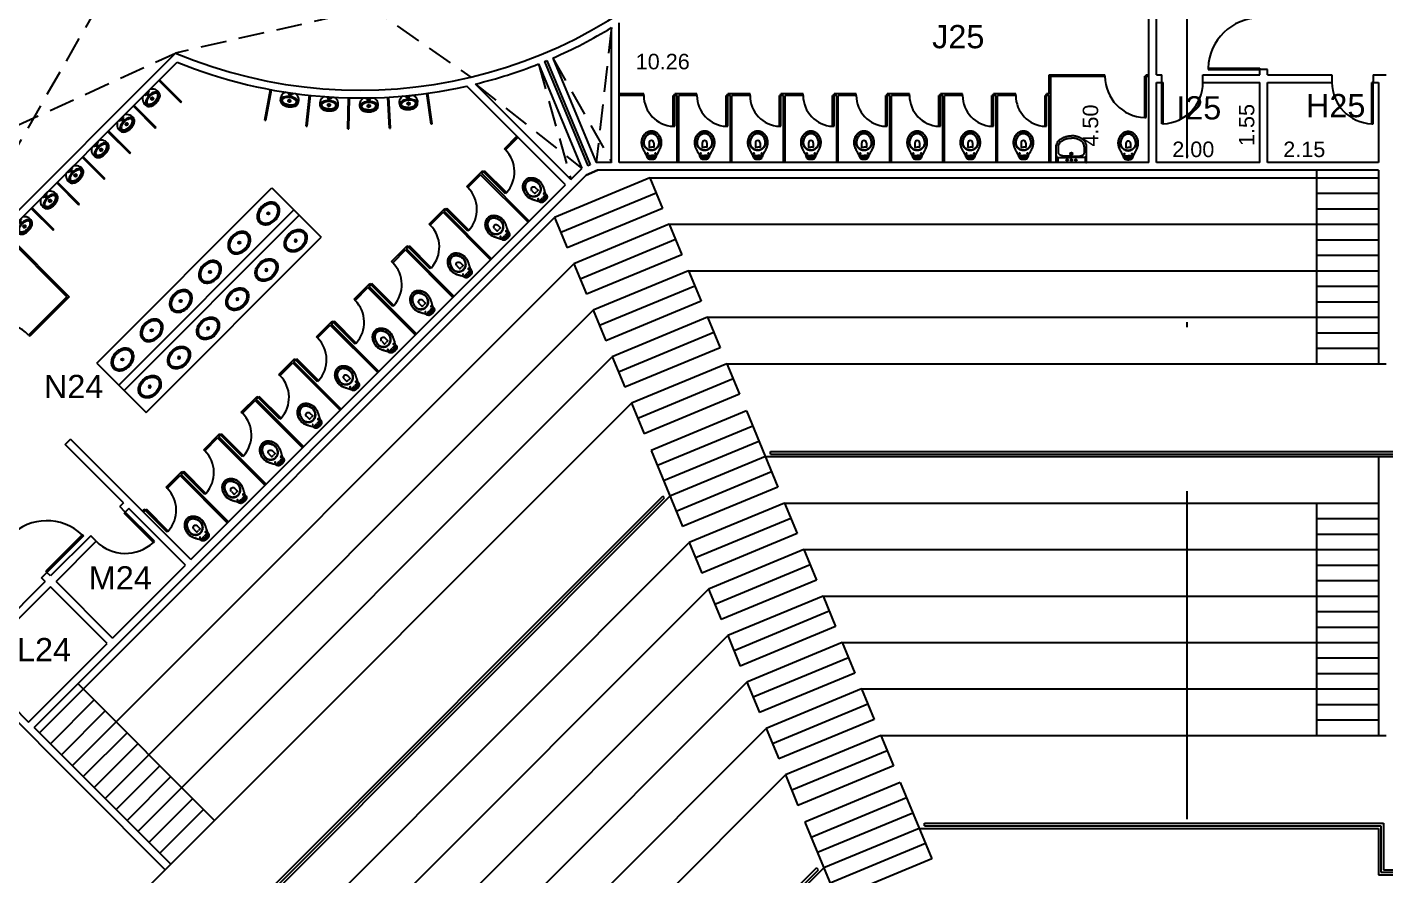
# Model space of a CAD drawing. Extents: x 964 to 1225, y -27 to 210.
# Drawn here: x 1061.19 to 1087.5, y 164.18 to 180.6 of the extents above; entities that cross this region are included whole.
import ezdxf

# ---------------------------------------------------------------- set-up
doc = ezdxf.new("R2010")
doc.units = 0
doc.header["$LTSCALE"] = 2
doc.header["$PDMODE"] = 3
doc.linetypes.add('DASHDOT2', pattern=[12.7, 6.35, -3.175, 0, -3.175])
doc.linetypes.add('HIDDEN', pattern=[0.375, 0.25, -0.125])
doc.layers.get('0').update_dxf_attribs({"linetype": 'CONTINUOUS'})
doc.layers.get('DEFPOINTS').update_dxf_attribs({"linetype": 'CONTINUOUS'})
for name, color, linetype in [('ARQUIBANCADA-ARY', 2, 'CONTINUOUS'), ('DIVISÓRIAS-ARY', 2, 'CONTINUOUS'), ('ESQUADRIA-ARY', 2, 'CONTINUOUS'), ('INDIC-CORTE-TBS', 4, 'DASHDOT2'), ('L_DECA', 7, 'CONTINUOUS'), ('MOBILIÁRIO-ARY', 7, 'CONTINUOUS'), ('PAREDE-ALTA-ARY', 1, 'CONTINUOUS'), ('PAREDE-BAIXA-ARY', 2, 'CONTINUOUS'), ('PEÇAS-SANIT-ARY', 7, 'CONTINUOUS'), ('RAMPA-INT-ARY', 7, 'CONTINUOUS'), ('RAMPA-PROJ-ARY', 7, 'HIDDEN'), ('TEXTO-PB-COR-ARY', 12, 'CONTINUOUS'), ('TEXTO-PB-COTAS-ARY', 12, 'CONTINUOUS')]:
    doc.layers.add(name, color=color, linetype=linetype)
doc.styles.add('ARIAL', font='arial.ttf', dxfattribs={"height": 0.5})
doc.styles.add('SEM_ESCALA', font='arial.ttf')
doc.dimstyles.new('DIMTIC100-ARY', dxfattribs={"dimtxt": 0.3, "dimasz": 0.12, "dimexe": 0.1, "dimexo": 0.15, "dimgap": 0.1, "dimtad": 1, "dimjust": 1, "dimtoh": 1, "dimrnd": 0.01, "dimzin": 0, "dimdsep": 46, "dimtxsty": 'SEM_ESCALA', "dimblk1": 'NONE', "dimblk2": 'NONE', "dimsah": 1, "dimcen": -0.1, "dimdle": 0.06, "dimse1": 1, "dimse2": 1, "dimsd1": 1, "dimsd2": 1, "dimclrd": 1, "dimclre": 1, "dimclrt": 2, "dimadec": 0, "dimazin": 0, "dimtfac": 1, "dimtix": 1, "dimtmove": 2, "dimatfit": 3, "dimldrblk": 'NONE', "dimfxl": 1, "dimtolj": 1, "dimtzin": 0, "dimarcsym": 0})

# ---------------------------------------------------------------- blocks, each defined once
blk = doc.blocks.new('RAV10')
at = {"layer": 'L_DECA'}
blk.add_lwpolyline([(4.6, -12.9), (8.2, -12.9), (8.2, -12.9), (8.7, -13), (9.2, -13.2), (9.6, -13.5), (9.9, -14), (10.1, -14.3), (10.1, -14.3), (10.1, -14.3), (10.1, -14.3), (10.1, -14.3), (10.1, -14.3), (12.2, -18), (12.2, -18), (12.5, -18.6), (12.8, -19.1), (13.1, -19.6), (13.3, -20.1), (13.3, -20.1), (13.6, -20.6), (13.9, -21.1), (14.2, -21.5), (14.5, -22.1), (14.7, -22.6), (15, -23.1), (15.3, -23.6), (15.5, -24.1), (15.5, -24.1), (15.9, -24.8), (16.3, -25.6), (16.6, -26.3), (16.9, -27), (17.2, -27.8), (17.5, -28.6), (17.8, -29.4), (18, -30.2), (18, -30.2), (18.3, -31.4), (18.6, -32.6), (18.8, -33.9), (19, -35.2), (19.1, -36.4), (19.1, -37.7), (19.1, -39), (19, -40.3), (19, -40.3), (18.8, -41.6), (18.6, -42.9), (18.2, -44.2), (17.9, -45.5), (17.4, -46.8), (16.9, -48), (16.4, -49.3), (15.8, -50.4), (15.8, -50.4), (15.2, -51.4), (14.6, -52.3), (13.9, -53.1), (13.3, -53.9), (12.5, -54.8), (11.7, -55.5), (10.9, -56.3), (10.1, -57), (10.1, -57), (9, -57.8), (7.9, -58.5), (6.6, -59.1), (5.4, -59.6), (4.1, -60), (2.8, -60.3), (1.4, -60.4), (0, -60.5), (0, -60.5), (-1.4, -60.4), (-2.7, -60.3), (-4, -60), (-5.3, -59.6), (-6.6, -59.1), (-7.8, -58.5), (-9, -57.8), (-10.1, -57), (-10.1, -57), (-10.9, -56.3), (-11.7, -55.5), (-12.5, -54.8), (-13.2, -53.9), (-13.9, -53.1), (-14.5, -52.3), (-15.1, -51.4), (-15.7, -50.4), (-15.7, -50.4), (-16.3, -49.3), (-16.9, -48), (-17.4, -46.8), (-17.8, -45.5), (-18.2, -44.2), (-18.5, -42.9), (-18.7, -41.6), (-19, -40.3), (-19, -40.3), (-19, -39), (-19, -37.7), (-19, -36.4), (-18.9, -35.2), (-18.7, -33.9), (-18.5, -32.6), (-18.2, -31.4), (-17.9, -30.2), (-17.9, -30.2), (-17.7, -29.4), (-17.4, -28.6), (-17.1, -27.8), (-16.9, -27), (-16.6, -26.3), (-16.2, -25.6), (-15.8, -24.8), (-15.5, -24.1), (-15.5, -24.1), (-15.2, -23.6), (-15, -23.1), (-14.7, -22.6), (-14.4, -22.1), (-14.2, -21.5), (-13.9, -21.1), (-13.6, -20.6), (-13.3, -20.1), (-13.3, -20.1), (-13.1, -19.6), (-12.8, -19.1), (-12.4, -18.6), (-12.1, -18), (-10.1, -14.3), (-10.1, -14.3), (-10.1, -14.3), (-10.1, -14.3), (-10.1, -14.3), (-10.1, -14.3), (-9.8, -14), (-9.8, -14), (-9.6, -13.5), (-9.1, -13.2), (-8.6, -13), (-8.1, -12.9), (-4.5, -12.9)], dxfattribs=at)
at = {"layer": 'L_DECA', "color": 1}
for points in [[(12.2, -18), (13.3, -20.1), (13.3, -20.1), (13.6, -20.6), (13.8, -21.1), (14.1, -21.5), (14.3, -22.1), (14.5, -22.6), (14.7, -23.1), (15, -23.6), (15.2, -24.1), (15.2, -24.1), (15.5, -24.8), (15.9, -25.6), (16.2, -26.3), (16.6, -27.1), (16.9, -27.8), (17.1, -28.5), (17.4, -29.4), (17.6, -30.2), (17.6, -30.2), (17.9, -31.4), (18.1, -32.6), (18.3, -33.9), (18.5, -35.2), (18.5, -36.4), (18.5, -37.7), (18.5, -39), (18.4, -40.3), (18.4, -40.3), (18.2, -41.6), (17.9, -42.9), (17.6, -44.2), (17.2, -45.5), (16.7, -46.8), (16.2, -48), (15.6, -49.3), (15, -50.4), (15, -50.4), (14.4, -51.2), (13.9, -52), (13.3, -52.8), (12.8, -53.5), (12.2, -54.2), (11.5, -54.9), (10.9, -55.5), (10.1, -56.2), (10.1, -56.2), (9, -57.1), (7.9, -57.8), (6.6, -58.4), (5.4, -58.9), (4.1, -59.3), (2.8, -59.6), (1.4, -59.8), (0, -59.8), (0, -59.8), (-1.4, -59.8), (-2.7, -59.6), (-4.1, -59.3), (-5.3, -58.9), (-6.6, -58.4), (-7.8, -57.8), (-9, -57.1), (-10.1, -56.2), (-10.1, -56.2), (-10.8, -55.5), (-11.5, -54.9), (-12.1, -54.2), (-12.7, -53.5), (-13.3, -52.8), (-13.9, -52), (-14.4, -51.2), (-14.9, -50.4), (-14.9, -50.4), (-15.5, -49.3), (-16.1, -48), (-16.6, -46.8), (-17.1, -45.5), (-17.5, -44.2), (-17.9, -42.9), (-18.1, -41.6), (-18.3, -40.3), (-18.3, -40.3), (-18.4, -39.1), (-18.5, -37.7), (-18.5, -36.4), (-18.4, -35.2), (-18.2, -33.9), (-18, -32.6), (-17.8, -31.4), (-17.5, -30.2), (-17.5, -30.2), (-17.3, -29.4), (-17, -28.6), (-16.8, -27.8), (-16.5, -27.1), (-16.2, -26.3), (-15.8, -25.6), (-15.5, -24.8), (-15.2, -24.1), (-15.2, -24.1), (-15, -23.6), (-14.7, -23.1), (-14.5, -22.6), (-14.2, -22.1), (-14, -21.5), (-13.7, -21.1), (-13.5, -20.6), (-13.2, -20.1), (-12.1, -18)], [(-12.9, -30.2), (-12.9, -30.2), (-12.4, -29.3), (-11.9, -28.4), (-11.2, -27.7), (-10.6, -26.9), (-9.9, -26.2), (-9.2, -25.6), (-8.4, -25), (-7.5, -24.4), (-6.7, -23.9), (-5.8, -23.5), (-4.9, -23.1), (-3.9, -22.8), (-3, -22.6), (-2, -22.4), (-1, -22.3), (0, -22.2), (0, -22.2), (1, -22.3), (2, -22.4), (3, -22.6), (4, -22.8), (5, -23.1), (5.8, -23.5), (6.8, -23.9), (7.6, -24.4), (8.5, -25), (9.3, -25.6), (10, -26.2), (10.6, -26.9), (11.3, -27.7), (12, -28.4), (12.5, -29.3), (13, -30.2), (13, -30.2), (13.6, -31.3), (14, -32.6), (14.3, -33.8), (14.6, -35.1), (14.7, -36.4), (14.7, -37.7), (14.7, -39), (14.4, -40.3), (14.4, -40.3), (14.2, -41.6), (13.8, -42.9), (13.4, -44.2), (12.9, -45.5), (12.4, -46.8), (11.7, -48), (11.1, -49.3), (10.4, -50.4), (10.4, -50.4), (9.4, -51.7), (8.4, -52.8), (7.2, -53.8), (5.9, -54.6), (4.5, -55.2), (3.1, -55.8), (1.5, -56.1), (0, -56.2), (0, -56.2), (-1.5, -56.1), (-3.1, -55.8), (-4.4, -55.2), (-5.8, -54.6), (-7.1, -53.8), (-8.3, -52.8), (-9.3, -51.7), (-10.3, -50.4), (-10.3, -50.4), (-11, -49.3), (-11.7, -48), (-12.3, -46.8), (-12.8, -45.5), (-13.3, -44.2), (-13.7, -42.9), (-14.1, -41.6), (-14.4, -40.3), (-14.4, -40.3), (-14.6, -39), (-14.7, -37.7), (-14.6, -36.4), (-14.5, -35.1), (-14.2, -33.8), (-13.9, -32.6), (-13.5, -31.3), (-12.9, -30.2)], [(-12, -30.2), (-12, -30.2), (-11.5, -29.4), (-11, -28.6), (-10.4, -27.9), (-9.8, -27.2), (-9.1, -26.7), (-8.5, -26.1), (-7.7, -25.5), (-6.9, -25), (-6.1, -24.6), (-5.3, -24.2), (-4.5, -23.9), (-3.6, -23.6), (-2.8, -23.4), (-1.8, -23.2), (-0.9, -23.2), (0, -23.1), (0, -23.1), (0.9, -23.2), (1.9, -23.2), (2.8, -23.4), (3.6, -23.6), (4.5, -23.9), (5.4, -24.2), (6.2, -24.6), (7, -25), (7.7, -25.5), (8.5, -26.1), (9.2, -26.7), (9.8, -27.2), (10.4, -27.9), (11, -28.6), (11.5, -29.4), (12, -30.2), (12, -30.2), (12.7, -31.3), (13.2, -32.6), (13.6, -33.8), (13.9, -35), (14.1, -36.4), (14.1, -37.7), (14.1, -39), (13.9, -40.3), (13.9, -40.3), (13.6, -41.7), (13.2, -43), (12.8, -44.3), (12.3, -45.5), (11.7, -46.9), (11.1, -48.1), (10.4, -49.3), (9.6, -50.4), (9.6, -50.4), (8.8, -51.6), (7.8, -52.6), (6.7, -53.5), (5.5, -54.2), (4.2, -54.8), (2.8, -55.3), (1.5, -55.5), (0, -55.7), (0, -55.7), (-1.5, -55.5), (-2.8, -55.3), (-4.2, -54.8), (-5.4, -54.2), (-6.6, -53.5), (-7.7, -52.6), (-8.7, -51.6), (-9.6, -50.4), (-9.6, -50.4), (-10.3, -49.3), (-11, -48.1), (-11.7, -46.9), (-12.2, -45.5), (-12.7, -44.3), (-13.1, -43), (-13.5, -41.7), (-13.8, -40.3), (-13.8, -40.3), (-14, -39), (-14.1, -37.7), (-14, -36.4), (-13.9, -35), (-13.6, -33.8), (-13.2, -32.6), (-12.7, -31.3), (-12, -30.2)], [(-7.7, -9.4), (-8.1, -10.1), (-8.5, -10.8), (-8.6, -11.4), (-8.8, -12.2), (-8.8, -13.1)], [(-5.1, -12.9), (-5.1, -9.7), (-5.1, -7.8), (-5.1, -7.8), (-5.2, -7.6), (-5.3, -7.5), (-5.5, -7.4), (-5.9, -7.6), (-5.9, -7.6), (-6.4, -8), (-7.1, -8.6), (-7.7, -9.4)], [(5.1, -9.3), (5, -8.9), (4.6, -8.3), (3.9, -7.8), (3.1, -7.7), (0, -7.7), (-3.1, -7.7), (-3.1, -7.7), (-3.9, -7.8), (-4.5, -8.3), (-5, -8.9), (-5.1, -9.7)], [(4.6, -12.9), (4.6, -12.9), (4.2, -12.9), (3.9, -12.6), (3.6, -12.4), (3.6, -12), (3.6, -10.7), (3.6, -10.7), (3.6, -10.5), (3.6, -10.4), (3.7, -10.2), (3.9, -10.1), (3.9, -10.1), (3.9, -9.9), (3.9, -9.7), (3.8, -9.5), (3.6, -9.4), (0, -9.4), (-3.5, -9.4), (-3.5, -9.4), (-3.7, -9.5), (-3.9, -9.7), (-3.9, -9.9), (-3.8, -10.1), (-3.8, -10.1), (-3.6, -10.2), (-3.6, -10.4), (-3.5, -10.5), (-3.5, -10.7), (-3.5, -12), (-3.5, -12), (-3.6, -12.4), (-3.8, -12.6), (-4.1, -12.9), (-4.5, -12.9)], [(3.7, -10.3), (0, -10.3), (-3.6, -10.3)], [(5.1, -12.9), (5.1, -9.7), (5.1, -7.8), (5.1, -7.8), (5.2, -7.6), (5.3, -7.5), (5.5, -7.4), (5.9, -7.6), (5.9, -7.6), (6.4, -8), (7.1, -8.6), (7.7, -9.4)], [(7.7, -9.4), (8.1, -10.1), (8.5, -10.8), (8.6, -11.4), (8.8, -12.2), (8.8, -13.1)], [(-4.5, -37), (-4.5, -29), (0, -29)], [(4.6, -37), (4.6, -29), (0, -29)]]:
    blk.add_lwpolyline(points, dxfattribs=at)
at = {"layer": 'L_DECA', "color": 7}
for points in [[(10.1, -14.3), (10.1, -14.3), (10.1, -14.3), (10.1, -14.3), (10.1, -14.3), (10.1, -14.3), (9.6, -11.3), (9.6, -11.3), (9.3, -10.2), (8.9, -9.3), (8.3, -8.5), (7.7, -7.7), (6.9, -7), (6.1, -6.5), (5.1, -6.2), (4.1, -5.9), (4.1, -5.9), (3.6, -5.8), (3.1, -5.7), (2.6, -5.6), (2, -5.6), (1.5, -5.6), (1, -5.5), (0.5, -5.5), (0, -5.5), (0, -5.5), (-0.5, -5.5), (-1, -5.5), (-1.5, -5.6), (-2, -5.6), (-2.5, -5.6), (-3, -5.7), (-3.5, -5.8), (-4, -5.9), (-4, -5.9), (-5, -6.2), (-6, -6.5), (-6.9, -7), (-7.6, -7.7), (-8.2, -8.5), (-8.8, -9.3), (-9.3, -10.2), (-9.6, -11.3), (-10, -14.3), (-10, -14.3), (-10, -14.3), (-10, -14.3), (-10, -14.3), (-10.1, -14.3)], [(-4.5, -12.9), (0, -12.9)], [(4.6, -12.9), (0, -12.9)]]:
    blk.add_lwpolyline(points, dxfattribs=at)
at = {"layer": 'L_DECA', "color": 1}
for centre in [(-7.6, -17), (7.6, -17)]:
    blk.add_circle(centre, 0.672, dxfattribs=at)
blk.add_arc((0, -37), 4.56, 180, 0, dxfattribs=at)
blk = doc.blocks.new('DUO04')
at = {"layer": 'L_DECA'}
blk.add_line((-27.8, 0), (27.8, 0), dxfattribs=at)
at = {"layer": 'L_DECA', "color": 1}
for p, q in [((-26.5, -9.9), (-26.5, 0)), ((26.5, -9.9), (26.5, 0)), ((-26.5, -9.9), (0, -9.9)), ((26.5, -9.9), (0, -9.9))]:
    blk.add_line(p, q, dxfattribs=at)
at = {"layer": 'L_DECA', "color": 7}
for points in [[(-27.8, 0), (-27.8, 0), (-28.5, -0.1), (-29.1, -0.3), (-29.4, -0.8), (-29.5, -1.4), (-29.5, -23.9)], [(27.8, 0), (27.8, 0), (28.5, -0.1), (29.1, -0.3), (29.4, -0.8), (29.5, -1.4), (29.5, -23.9)], [(-29.5, -23.9), (-29.5, -29.7), (-29.5, -29.7), (-29.4, -32.1), (-28.9, -34.4), (-28.2, -36.5), (-27.2, -38.6), (-26.1, -40.5), (-24.7, -42.2), (-23.1, -43.8), (-21.3, -45.2), (-21.3, -45.2), (-20.2, -45.9), (-19.1, -46.6), (-18, -47.2), (-16.9, -47.9), (-15.7, -48.4), (-14.5, -49), (-13.3, -49.4), (-12.1, -49.9), (-10.8, -50.3), (-9.5, -50.5), (-8.2, -50.9), (-6.7, -51.1), (-4.8, -51.4), (-2.9, -51.5), (-1.4, -51.5), (0, -51.5)], [(29.5, -23.9), (29.5, -29.7), (29.5, -29.7), (29.4, -32.1), (28.9, -34.4), (28.2, -36.5), (27.2, -38.6), (26.1, -40.5), (24.7, -42.2), (23.1, -43.8), (21.3, -45.2), (21.3, -45.2), (20.2, -45.9), (19.1, -46.6), (18, -47.2), (16.9, -47.9), (15.7, -48.4), (14.5, -49), (13.3, -49.4), (12.1, -49.9), (10.8, -50.3), (9.5, -50.5), (8.2, -50.9), (6.7, -51.1), (4.8, -51.4), (2.9, -51.5), (1.4, -51.5), (0, -51.5)]]:
    blk.add_lwpolyline(points, dxfattribs=at)
at = {"layer": 'L_DECA', "color": 1}
for points in [[(-26.5, -9.9), (-26.9, -10), (-27.5, -10.1), (-28, -10.6), (-28.4, -11.2), (-28.7, -11.9), (-29, -12.7), (-29.2, -13.7), (-29.4, -15), (-29.5, -16.8)], [(0, -12.4), (0, -12.4), (-0.8, -12.4), (-1.4, -12.4), (-1.1, -12.4), (-1.8, -12.4), (-2.5, -12.4), (-3.3, -12.4), (-3.9, -12.4), (-4.7, -12.4), (-7.9, -12.4), (-8.6, -12.4), (-9.3, -12.4), (-10, -12.4), (-10.7, -12.4), (-11.4, -12.4), (-12, -12.4), (-12.7, -12.4), (-12.7, -12.4), (-13.7, -12.4), (-14.7, -12.5), (-15.8, -12.6), (-16.8, -12.8), (-17.8, -13), (-18.8, -13.2), (-19.8, -13.5), (-20.8, -13.7), (-20.8, -13.7), (-21.7, -14.1), (-22.6, -14.7), (-23.3, -15.4), (-23.9, -16.1), (-24.5, -17), (-24.8, -18), (-25.1, -19), (-25.2, -20), (-25.2, -20), (-25.2, -21.8), (-25.2, -23.1), (-25.2, -23.9)], [(-25.2, -23.9), (-25.2, -27.3), (-25.2, -29.6), (-25.2, -29.6), (-25, -31.4), (-24.8, -33.1), (-24.2, -34.8), (-23.5, -36.3), (-22.6, -37.8), (-21.6, -39.1), (-20.4, -40.4), (-19.1, -41.4), (-19.1, -41.4), (-18.1, -42.1), (-17.1, -42.7), (-16.2, -43.3), (-15.2, -43.9), (-14.1, -44.4), (-13, -44.8), (-11.9, -45.3), (-10.8, -45.7), (-9.7, -46.1), (-8.6, -46.4), (-6.7, -46.8), (-5.2, -47), (-3.3, -47.2), (-2.1, -47.2), (-1, -47.2), (0, -47.2)], [(0, -12.4), (0, -12.4), (0.8, -12.4), (1.4, -12.4), (1.1, -12.4), (1.8, -12.4), (2.5, -12.4), (3.3, -12.4), (3.9, -12.4), (4.7, -12.4), (7.9, -12.4), (8.6, -12.4), (9.3, -12.4), (10, -12.4), (10.7, -12.4), (11.4, -12.4), (12, -12.4), (12.7, -12.4), (12.7, -12.4), (13.7, -12.4), (14.7, -12.5), (15.8, -12.6), (16.8, -12.8), (17.8, -13), (18.8, -13.2), (19.8, -13.5), (20.8, -13.7), (20.8, -13.7), (21.7, -14.1), (22.6, -14.7), (23.3, -15.4), (23.9, -16.1), (24.5, -17), (24.8, -18), (25.1, -19), (25.2, -20), (25.2, -20), (25.2, -21.8), (25.2, -23.1), (25.2, -23.9)], [(25.2, -23.9), (25.2, -27.3), (25.2, -29.6), (25.2, -29.6), (25, -31.4), (24.8, -33.1), (24.2, -34.8), (23.5, -36.3), (22.6, -37.8), (21.6, -39.1), (20.4, -40.4), (19.1, -41.4), (19.1, -41.4), (18.1, -42.1), (17.1, -42.7), (16.2, -43.3), (15.2, -43.9), (14.1, -44.4), (13, -44.8), (11.9, -45.3), (10.8, -45.7), (9.7, -46.1), (8.6, -46.4), (6.7, -46.8), (5.2, -47), (3.3, -47.2), (2.1, -47.2), (1, -47.2), (0, -47.2)], [(26.5, -9.9), (26.9, -10), (27.5, -10.1), (28, -10.6), (28.4, -11.2), (28.7, -11.9), (29, -12.7), (29.2, -13.7), (29.4, -15), (29.5, -16.8)]]:
    blk.add_lwpolyline(points, dxfattribs=at)
for centre, radius in [((-8.5, -4.9), 1.75), ((0, -17), 2.25), ((0, -4.9), 1.75), ((0, -17), 0.981), ((8.5, -4.9), 1.75)]:
    blk.add_circle(centre, radius, dxfattribs=at)
blk = doc.blocks.new('CUB01')
at = {"layer": 'L_DECA'}
blk.add_lwpolyline([(-24.5, -18.7, 0.124977), (-22.8, -25.6, 0.105809), (-17.3, -31.9, 0.086634), (-9.6, -35.9, 0.076682), (0, -37.4, 0.076682), (9.6, -35.9, 0.086634), (17.3, -31.9, 0.105809), (22.8, -25.6, 0.124977), (24.5, -18.7, 0.124977), (22.8, -11.8, 0.105809), (17.3, -5.5, 0.086634), (9.6, -1.5, 0.076682), (0, 0, 0.076682), (-9.6, -1.5, 0.086634), (-17.3, -5.5, 0.105809), (-22.8, -11.8, 0.124977)], format="xyb", close=True, dxfattribs=at)
at = {"layer": 'L_DECA', "color": 1}
blk.add_lwpolyline([(0.1, -2.9, 0.074123), (-8.3, -4.1, 0.084852), (-15, -7.5, 0.106323), (-19.8, -12.9, 0.128843), (-21.3, -18.6, 0.128843), (-19.8, -24.4, 0.106323), (-15, -29.8, 0.084852), (-8.3, -33.1, 0.074123), (0.1, -34.4, 0.074123), (8.6, -33.1, 0.084852), (15.3, -29.8, 0.106323), (20, -24.4, 0.128843), (21.5, -18.6, 0.128843), (20, -12.9, 0.106323), (15.3, -7.5, 0.084852), (8.6, -4.1, 0.074123)], format="xyb", close=True, dxfattribs=at)
for radius in [2.25, 1.06]:
    blk.add_circle((0.1, -18.7), radius, dxfattribs=at)
blk = doc.blocks.new('MIC01')
at = {"layer": 'L_DECA'}
blk.add_line((-10, 0), (10, 0), dxfattribs=at)
at = {"layer": 'L_DECA', "color": 1}
for p, q in [((-5.3, 0), (-4.5, -2.2)), ((5.3, 0), (4.5, -2.2)), ((-4.5, -2.2), (0, -2.2)), ((4.5, -2.2), (0, -2.2))]:
    blk.add_line(p, q, dxfattribs=at)
for points in [[(0, -7.1, 0.058109), (-7, -8, 0.07175), (-12.3, -10.1, 0.106494), (-16.3, -13.6, 0.158235), (-17.4, -17.1, 0.158235)], [(0, -23.1, -0.04416), (-5.4, -22.6, -0.058504), (-9.4, -21.4, -0.100522), (-12.6, -19.1, -0.041446), (-13.7, -17.2, -0.101301), (-14.1, -15.3, -0.003595), (-14.1, -15.1)], [(17.4, -17.1, 0.158235), (16.3, -13.6, 0.106494), (12.3, -10.1, 0.07175), (7, -8, 0.058109), (0, -7.1, 0.058109)], [(0, -23.1, 0.04416), (5.4, -22.6, 0.058504), (9.4, -21.4, 0.100522), (12.6, -19.1, 0.041446), (13.7, -17.2, 0.101301), (14.1, -15.3, 0.003595), (14.1, -15.1)]]:
    blk.add_lwpolyline(points, format="xyb", dxfattribs=at)
at = {"layer": 'L_DECA'}
blk.add_lwpolyline([(-17.4, -17.1, 0.158235), (-16.3, -20.6, 0.106494), (-12.3, -24.1, 0.07175), (-7, -26.2, 0.058109), (0, -27, 0.058109), (7, -26.2, 0.07175), (12.3, -24.1, 0.106494), (16.3, -20.6, 0.158235), (17.4, -17.1, 0.158235)], format="xyb", dxfattribs=at)
at = {"layer": 'L_DECA', "color": 1}
blk.add_lwpolyline([(0, -9, 0.056411), (-5.8, -9.7, 0.070161), (-10.3, -11.4, 0.106104), (-13.6, -14.3, 0.161988), (-14.5, -17.1, 0.161988), (-13.6, -19.9, 0.106104), (-10.3, -22.8, 0.070161), (-5.8, -24.5, 0.056411), (0, -25.1, 0.056411), (5.8, -24.5, 0.070161), (10.3, -22.8, 0.106104), (13.6, -19.9, 0.161988), (14.5, -17.1, 0.161988), (13.6, -14.3, 0.106104), (10.3, -11.4, 0.070161), (5.8, -9.7, 0.056411)], format="xyb", close=True, dxfattribs=at)
for centre, radius in [((-2, -14.6), 0.51), ((-2, -16.7), 0.51), ((0, -4.7), 1.76), ((0, -4.7), 0.844), ((0, -13.6), 0.51), ((0, -15.7), 0.51), ((0, -17.8), 0.51), ((2, -14.6), 0.51), ((2, -16.7), 0.51)]:
    blk.add_circle(centre, radius, dxfattribs=at)
at = {"layer": 'L_DECA'}
for centre, start, end in [((-2.6, -13.5), 118.7979, 195.9069), ((2.6, -13.5), 344.0931, 61.2021)]:
    blk.add_arc(centre, 15.4, start, end, dxfattribs=at)
blk = doc.blocks.new('*D79')
at = {"layer": 'DEFPOINTS', "color": 0, "linetype": 'ByBlock', "ltscale": 0.5}
for p in [(1085.227, 177.974), (1087.377, 177.974), (1087.377, 177.974)]:
    blk.add_point(p, dxfattribs=at)
at = {"color": 2, "linetype": 'ByBlock', "ltscale": 0.5, "insert": (1085.94, 178.227), "char_height": 0.3, "attachment_point": 5, "style": 'SEM_ESCALA'}
blk.add_mtext('\\A1;2.15', dxfattribs=at)
blk = doc.blocks.new('_NONE')
at = {"color": 0, "linetype": 'ByBlock', "ltscale": 0.5}
blk.add_circle((0, 0), 0.25, dxfattribs=at)
blk = doc.blocks.new('*D80')
at = {"layer": 'DEFPOINTS', "color": 0, "linetype": 'ByBlock', "ltscale": 0.5}
for p in [(1083.077, 177.974), (1085.077, 177.974), (1085.077, 177.974)]:
    blk.add_point(p, dxfattribs=at)
at = {"color": 2, "linetype": 'ByBlock', "ltscale": 0.5, "insert": (1083.789, 178.227), "char_height": 0.3, "attachment_point": 5, "style": 'SEM_ESCALA'}
blk.add_mtext('\\A1;2.00', dxfattribs=at)
blk = doc.blocks.new('*D81')
at = {"layer": 'DEFPOINTS', "color": 0, "linetype": 'ByBlock', "ltscale": 0.5}
for p in [(1085.077, 179.524), (1085.077, 179.524), (1085.077, 177.974)]:
    blk.add_point(p, dxfattribs=at)
at = {"color": 2, "linetype": 'ByBlock', "ltscale": 0.5, "insert": (1084.824, 178.7), "char_height": 0.3, "attachment_point": 5, "rotation": 90, "style": 'SEM_ESCALA'}
blk.add_mtext('\\A1;1.55', dxfattribs=at)
blk = doc.blocks.new('*D82')
at = {"layer": 'DEFPOINTS', "color": 0, "linetype": 'ByBlock', "ltscale": 0.5}
for p in [(1072.664, 180.679), (1082.927, 180.679), (1082.927, 179.674)]:
    blk.add_point(p, dxfattribs=at)
at = {"color": 2, "linetype": 'ByBlock', "ltscale": 0.5, "insert": (1073.505, 179.927), "char_height": 0.3, "attachment_point": 5, "style": 'SEM_ESCALA'}
blk.add_mtext('\\A1;10.26', dxfattribs=at)
blk = doc.blocks.new('*D83')
at = {"layer": 'DEFPOINTS', "color": 0, "linetype": 'ByBlock', "ltscale": 0.5}
for p in [(1082.051, 182.474), (1082.927, 182.474), (1082.927, 177.974)]:
    blk.add_point(p, dxfattribs=at)
at = {"color": 2, "linetype": 'ByBlock', "ltscale": 0.5, "insert": (1081.798, 178.689), "char_height": 0.3, "attachment_point": 5, "rotation": 90, "style": 'SEM_ESCALA'}
blk.add_mtext('\\A1;4.50', dxfattribs=at)

msp = doc.modelspace()

# ---------------------------------------------------------------- linework, layer by layer
at = {"layer": 'ARQUIBANCADA-ARY'}
for p, q in [((1073.257, 177.677), (1071.409, 176.912)), ((1073.257, 177.677), (1073.502, 177.086)), ((1073.257, 177.677), (1087.377, 177.677)), ((1086.177, 177.824), (1086.177, 174.077)), ((1073.379, 177.382), (1071.531, 176.616)), ((1086.177, 177.377), (1087.377, 177.377)), ((1061.425, 166.927), (1071.409, 176.912)), ((1071.409, 176.912), (1071.654, 176.321)), ((1073.502, 177.086), (1071.654, 176.321)), ((1086.177, 177.077), (1087.377, 177.077)), ((1073.63, 176.777), (1071.782, 176.012)), ((1073.63, 176.777), (1073.874, 176.186)), ((1073.63, 176.777), (1087.377, 176.777)), ((1073.752, 176.482), (1071.904, 175.716)), ((1086.177, 176.477), (1087.377, 176.477)), ((1073.874, 176.186), (1072.027, 175.421)), ((1086.177, 176.177), (1087.377, 176.177)), ((1062.061, 166.291), (1071.782, 176.012)), ((1071.782, 176.012), (1072.027, 175.421)), ((1074.002, 175.877), (1072.155, 175.112)), ((1074.002, 175.877), (1074.247, 175.286)), ((1074.002, 175.877), (1087.377, 175.877)), ((1074.125, 175.582), (1072.277, 174.816)), ((1086.177, 175.577), (1087.377, 175.577)), ((1074.247, 175.286), (1072.4, 174.521)), ((1086.177, 175.277), (1087.377, 175.277)), ((1062.697, 165.655), (1072.155, 175.112)), ((1072.155, 175.112), (1072.4, 174.521)), ((1074.375, 174.977), (1072.527, 174.212)), ((1074.375, 174.977), (1074.62, 174.386)), ((1074.375, 174.977), (1087.377, 174.977)), ((1074.498, 174.682), (1072.65, 173.916)), ((1086.177, 174.677), (1087.377, 174.677)), ((1074.62, 174.386), (1072.772, 173.621)), ((1086.177, 174.377), (1087.377, 174.377)), ((1063.334, 165.018), (1072.527, 174.212)), ((1072.527, 174.212), (1072.772, 173.621)), ((1074.748, 174.077), (1072.9, 173.312)), ((1074.748, 174.077), (1074.993, 173.486)), ((1074.748, 174.077), (1087.377, 174.077)), ((1074.87, 173.782), (1073.023, 173.016)), ((1074.993, 173.486), (1073.145, 172.721)), ((1063.97, 164.382), (1072.9, 173.312)), ((1072.9, 173.312), (1073.145, 172.721)), ((1075.126, 173.164), (1073.278, 172.399)), ((1075.126, 173.164), (1075.738, 171.686)), ((1075.249, 172.868), (1073.401, 172.103)), ((1073.278, 172.399), (1073.891, 170.921)), ((1075.371, 172.573), (1073.523, 171.807)), ((1075.494, 172.277), (1073.646, 171.512)), ((1075.494, 172.277), (1104.56, 172.277)), ((1087.377, 172.277), (1087.377, 166.877)), ((1075.616, 171.982), (1073.768, 171.216)), ((1075.738, 171.686), (1073.891, 170.921)), ((1053.092, 150.958), (1073.646, 171.512)), ((1075.866, 171.377), (1074.019, 170.612)), ((1075.866, 171.377), (1087.377, 171.377)), ((1075.866, 171.377), (1076.111, 170.786)), ((1086.177, 171.377), (1086.177, 166.877)), ((1075.989, 171.082), (1074.141, 170.316)), ((1086.177, 171.077), (1087.377, 171.077)), ((1065.879, 162.473), (1074.019, 170.612)), ((1074.019, 170.612), (1074.263, 170.021)), ((1074.019, 170.612), (1074.263, 170.021)), ((1076.111, 170.786), (1074.263, 170.021)), ((1086.177, 170.777), (1087.377, 170.777)), ((1076.239, 170.477), (1074.391, 169.712)), ((1076.239, 170.477), (1087.377, 170.477)), ((1076.239, 170.477), (1076.484, 169.886)), ((1076.362, 170.182), (1074.514, 169.416)), ((1086.177, 170.177), (1087.377, 170.177)), ((1076.484, 169.886), (1074.636, 169.121)), ((1086.177, 169.877), (1087.377, 169.877)), ((1066.516, 161.836), (1074.391, 169.712)), ((1074.391, 169.712), (1074.636, 169.121)), ((1076.612, 169.577), (1074.764, 168.812)), ((1076.612, 169.577), (1087.377, 169.577)), ((1076.612, 169.577), (1076.857, 168.986)), ((1076.734, 169.282), (1074.887, 168.516)), ((1086.177, 169.277), (1087.377, 169.277)), ((1076.857, 168.986), (1075.009, 168.221)), ((1086.177, 168.977), (1087.377, 168.977)), ((1067.152, 161.2), (1074.764, 168.812)), ((1074.764, 168.812), (1075.009, 168.221)), ((1076.985, 168.677), (1075.137, 167.912)), ((1076.985, 168.677), (1087.377, 168.677)), ((1076.985, 168.677), (1077.23, 168.086)), ((1077.107, 168.382), (1075.259, 167.616)), ((1086.177, 168.377), (1087.377, 168.377)), ((1067.789, 160.563), (1075.137, 167.912)), ((1075.137, 167.912), (1075.382, 167.321)), ((1077.23, 168.086), (1075.382, 167.321)), ((1086.177, 168.077), (1087.377, 168.077)), ((1062.169, 167.88), (1064.819, 165.23)), ((1077.358, 167.777), (1075.51, 167.012)), ((1077.358, 167.777), (1087.377, 167.777)), ((1077.358, 167.777), (1077.602, 167.186)), ((1062.485, 167.564), (1061.637, 166.715)), ((1077.48, 167.482), (1075.632, 166.716)), ((1086.177, 167.477), (1087.377, 167.477)), ((1062.697, 167.352), (1061.849, 166.503)), ((1077.602, 167.186), (1075.755, 166.421)), ((1086.177, 167.177), (1087.377, 167.177)), ((1063.122, 166.927), (1062.273, 166.079)), ((1068.425, 159.927), (1075.51, 167.012)), ((1075.51, 167.012), (1075.755, 166.421)), ((1077.73, 166.877), (1075.883, 166.112)), ((1077.73, 166.877), (1087.377, 166.877)), ((1077.73, 166.877), (1077.975, 166.286)), ((1087.377, 166.877), (1087.527, 166.877)), ((1063.334, 166.715), (1062.485, 165.867)), ((1077.853, 166.582), (1076.005, 165.816)), ((1063.758, 166.291), (1062.909, 165.442)), ((1063.97, 166.079), (1063.122, 165.23)), ((1069.061, 159.291), (1075.883, 166.112)), ((1075.883, 166.112), (1076.127, 165.521)), ((1077.975, 166.286), (1076.127, 165.521)), ((1078.109, 165.964), (1076.261, 165.199)), ((1078.109, 165.964), (1078.721, 164.486)), ((1064.394, 165.655), (1063.546, 164.806)), ((1078.231, 165.668), (1076.383, 164.903)), ((1064.607, 165.442), (1063.758, 164.594)), ((1078.353, 165.373), (1076.506, 164.607)), ((1076.261, 165.199), (1076.873, 163.721)), ((1078.476, 165.077), (1076.628, 164.312)), ((1078.476, 165.077), (1087.377, 165.077)), ((1087.377, 165.077), (1087.377, 164.177)), ((1087.427, 165.127), (1087.427, 164.227)), ((1087.477, 165.177), (1087.477, 164.277)), ((1078.598, 164.782), (1076.751, 164.016)), ((1078.721, 164.486), (1076.873, 163.721)), ((1070.334, 158.018), (1076.628, 164.312)), ((1087.427, 164.227), (1092.627, 164.227)), ((1087.477, 164.277), (1092.577, 164.277)), ((1087.377, 164.177), (1092.677, 164.177))]:
    msp.add_line(p, q, dxfattribs=at)
at = {"layer": 'DIVISÓRIAS-ARY'}
for p, q in [((1084.077, 179.804), (1085.077, 179.804)), ((1084.078, 179.804), (1084.078, 179.774)), ((1084.078, 179.774), (1085.077, 179.774)), ((1085.077, 179.774), (1085.077, 179.804)), ((1063.739, 179.561), (1064.163, 179.137)), ((1063.753, 179.575), (1064.177, 179.151)), ((1080.997, 179.674), (1082.077, 179.674)), ((1080.997, 179.304), (1080.997, 179.674)), ((1081.027, 179.644), (1082.077, 179.644)), ((1081.027, 177.974), (1081.027, 179.644)), ((1082.077, 179.644), (1082.077, 179.674)), ((1082.847, 178.845), (1082.847, 179.644)), ((1082.877, 179.644), (1082.847, 179.644)), ((1082.877, 178.845), (1082.877, 179.674)), ((1082.877, 179.674), (1082.927, 179.674)), ((1082.877, 179.644), (1082.927, 179.644)), ((1083.177, 178.725), (1083.177, 179.524)), ((1083.177, 179.524), (1083.207, 179.524)), ((1083.207, 178.725), (1083.207, 179.524)), ((1087.247, 178.725), (1087.247, 179.524)), ((1087.277, 179.524), (1087.247, 179.524)), ((1087.277, 178.725), (1087.277, 179.524)), ((1065.795, 178.796), (1065.905, 179.386)), ((1065.815, 178.792), (1065.925, 179.382)), ((1066.595, 178.679), (1066.657, 179.276)), ((1066.615, 178.677), (1066.677, 179.274)), ((1067.402, 178.627), (1067.415, 179.227)), ((1067.422, 178.627), (1067.435, 179.226)), ((1068.21, 178.64), (1068.175, 179.239)), ((1068.23, 178.642), (1068.195, 179.241)), ((1069.014, 178.719), (1068.931, 179.313)), ((1069.034, 178.722), (1068.951, 179.316)), ((1073.137, 179.304), (1072.664, 179.304)), ((1073.137, 179.274), (1072.664, 179.274)), ((1073.137, 179.274), (1073.137, 179.304)), ((1073.787, 179.274), (1073.707, 179.274)), ((1073.707, 178.675), (1073.707, 179.274)), ((1073.737, 179.274), (1073.707, 179.274)), ((1074.167, 179.304), (1073.737, 179.304)), ((1073.737, 178.675), (1073.737, 179.304)), ((1073.787, 179.274), (1073.737, 179.274)), ((1073.787, 177.974), (1073.787, 179.274)), ((1074.167, 179.274), (1073.817, 179.274)), ((1073.817, 177.974), (1073.817, 179.274)), ((1074.167, 179.274), (1074.167, 179.304)), ((1074.817, 179.274), (1074.737, 179.274)), ((1074.737, 178.675), (1074.737, 179.274)), ((1074.767, 179.274), (1074.737, 179.274)), ((1075.197, 179.304), (1074.767, 179.304)), ((1074.767, 178.675), (1074.767, 179.304)), ((1074.817, 179.274), (1074.767, 179.274)), ((1074.817, 177.974), (1074.817, 179.274)), ((1075.197, 179.274), (1074.847, 179.274)), ((1074.847, 177.974), (1074.847, 179.274)), ((1075.197, 179.274), (1075.197, 179.304)), ((1075.847, 179.274), (1075.767, 179.274)), ((1075.767, 178.675), (1075.767, 179.274)), ((1075.797, 179.274), (1075.767, 179.274)), ((1076.227, 179.304), (1075.797, 179.304)), ((1075.797, 178.675), (1075.797, 179.304)), ((1075.847, 179.274), (1075.797, 179.274)), ((1075.847, 177.974), (1075.847, 179.274)), ((1076.227, 179.274), (1075.877, 179.274)), ((1075.877, 177.974), (1075.877, 179.274)), ((1076.227, 179.274), (1076.227, 179.304)), ((1076.877, 179.274), (1076.797, 179.274)), ((1076.797, 178.675), (1076.797, 179.274)), ((1076.827, 179.274), (1076.797, 179.274)), ((1077.257, 179.304), (1076.827, 179.304)), ((1076.827, 178.675), (1076.827, 179.304)), ((1076.877, 179.274), (1076.827, 179.274)), ((1076.877, 177.974), (1076.877, 179.274)), ((1077.257, 179.274), (1076.907, 179.274)), ((1076.907, 177.974), (1076.907, 179.274)), ((1077.257, 179.274), (1077.257, 179.304)), ((1077.907, 179.274), (1077.827, 179.274)), ((1077.827, 178.675), (1077.827, 179.274)), ((1077.857, 179.274), (1077.827, 179.274)), ((1078.287, 179.304), (1077.857, 179.304)), ((1077.857, 178.675), (1077.857, 179.304)), ((1077.907, 179.274), (1077.857, 179.274)), ((1077.907, 177.974), (1077.907, 179.274)), ((1078.287, 179.274), (1077.937, 179.274)), ((1077.937, 177.974), (1077.937, 179.274)), ((1077.937, 177.974), (1077.937, 179.274)), ((1078.287, 179.274), (1078.287, 179.304)), ((1078.937, 179.274), (1078.857, 179.274)), ((1078.857, 178.675), (1078.857, 179.274)), ((1078.887, 179.274), (1078.857, 179.274)), ((1079.317, 179.304), (1078.887, 179.304)), ((1078.887, 178.675), (1078.887, 179.304)), ((1078.937, 179.274), (1078.887, 179.274)), ((1078.937, 177.974), (1078.937, 179.274)), ((1079.317, 179.274), (1078.967, 179.274)), ((1078.967, 177.974), (1078.967, 179.274)), ((1079.317, 179.274), (1079.317, 179.304)), ((1079.887, 178.675), (1079.887, 179.274)), ((1079.917, 179.274), (1079.887, 179.274)), ((1080.347, 179.304), (1079.917, 179.304)), ((1079.917, 178.675), (1079.917, 179.304)), ((1079.967, 179.274), (1079.917, 179.274)), ((1079.967, 177.974), (1079.967, 179.274)), ((1080.347, 179.274), (1079.997, 179.274)), ((1079.997, 177.974), (1079.997, 179.274)), ((1080.347, 179.274), (1080.347, 179.304)), ((1080.917, 178.675), (1080.917, 179.274)), ((1080.947, 179.274), (1080.917, 179.274)), ((1080.997, 179.304), (1080.947, 179.304)), ((1080.997, 179.304), (1080.947, 179.304)), ((1080.947, 178.675), (1080.947, 179.304)), ((1080.997, 179.274), (1080.947, 179.274)), ((1080.997, 179.274), (1080.947, 179.274)), ((1080.997, 177.974), (1080.997, 179.274)), ((1063.244, 179.066), (1063.668, 178.642)), ((1063.258, 179.08), (1063.682, 178.656)), ((1064.163, 179.137), (1064.177, 179.151)), ((1082.847, 178.845), (1082.877, 178.845)), ((1083.207, 178.725), (1083.177, 178.725)), ((1087.247, 178.725), (1087.277, 178.725)), ((1062.749, 178.571), (1063.173, 178.147)), ((1062.763, 178.585), (1063.187, 178.161)), ((1063.668, 178.642), (1063.682, 178.656)), ((1070.435, 178.239), (1070.678, 178.482)), ((1070.456, 178.218), (1070.699, 178.46)), ((1073.707, 178.675), (1073.737, 178.675)), ((1074.737, 178.675), (1074.767, 178.675)), ((1075.767, 178.675), (1075.797, 178.675)), ((1076.797, 178.675), (1076.827, 178.675)), ((1077.827, 178.675), (1077.857, 178.675)), ((1078.857, 178.675), (1078.887, 178.675)), ((1079.887, 178.675), (1079.917, 178.675)), ((1080.917, 178.675), (1080.947, 178.675)), ((1063.173, 178.147), (1063.187, 178.161)), ((1070.456, 178.218), (1070.435, 178.239)), ((1062.254, 178.076), (1062.678, 177.652)), ((1062.268, 178.09), (1062.692, 177.666)), ((1062.678, 177.652), (1062.692, 177.666)), ((1069.707, 177.511), (1070.011, 177.815)), ((1069.728, 177.489), (1069.976, 177.737)), ((1070.895, 176.818), (1069.976, 177.737)), ((1069.997, 177.758), (1070.032, 177.793)), ((1070.916, 176.839), (1069.997, 177.758)), ((1070.456, 177.37), (1070.011, 177.815)), ((1070.032, 177.793), (1070.053, 177.815)), ((1070.477, 177.391), (1070.053, 177.815)), ((1061.759, 177.581), (1062.183, 177.157)), ((1061.773, 177.595), (1062.197, 177.171)), ((1069.728, 177.489), (1069.707, 177.511)), ((1070.477, 177.391), (1070.456, 177.37)), ((1062.183, 177.157), (1062.197, 177.171)), ((1061.264, 177.086), (1061.688, 176.662)), ((1061.278, 177.1), (1061.702, 176.676)), ((1068.979, 176.782), (1069.283, 177.086)), ((1069, 176.761), (1069.247, 177.009)), ((1070.167, 176.089), (1069.247, 177.009)), ((1069.269, 177.03), (1069.304, 177.065)), ((1070.188, 176.111), (1069.269, 177.03)), ((1069.728, 176.641), (1069.283, 177.086)), ((1069.304, 177.065), (1069.325, 177.086)), ((1069.749, 176.663), (1069.325, 177.086)), ((1060.776, 176.598), (1061.999, 175.375)), ((1061.688, 176.662), (1061.702, 176.676)), ((1069, 176.761), (1068.979, 176.782)), ((1069.749, 176.663), (1069.728, 176.641)), ((1060.755, 176.577), (1061.957, 175.375)), ((1068.25, 176.054), (1068.554, 176.358)), ((1068.54, 176.301), (1068.576, 176.337)), ((1068.999, 175.913), (1068.554, 176.358)), ((1068.576, 176.337), (1068.597, 176.358)), ((1069.02, 175.934), (1068.597, 176.358)), ((1068.271, 176.033), (1068.519, 176.28)), ((1069.438, 175.361), (1068.519, 176.28)), ((1069.459, 175.382), (1068.54, 176.301)), ((1068.271, 176.033), (1068.25, 176.054)), ((1069.02, 175.934), (1068.999, 175.913)), ((1067.522, 175.326), (1067.826, 175.63)), ((1067.543, 175.304), (1067.791, 175.552)), ((1068.71, 174.633), (1067.791, 175.552)), ((1067.812, 175.573), (1067.847, 175.608)), ((1068.731, 174.654), (1067.812, 175.573)), ((1068.271, 175.185), (1067.826, 175.63)), ((1067.847, 175.608), (1067.868, 175.63)), ((1068.292, 175.206), (1067.868, 175.63)), ((1061.957, 175.375), (1061.215, 174.633)), ((1061.999, 175.375), (1061.236, 174.611)), ((1067.543, 175.304), (1067.522, 175.326)), ((1068.292, 175.206), (1068.271, 175.185)), ((1066.794, 174.597), (1067.098, 174.901)), ((1066.815, 174.576), (1067.062, 174.824)), ((1067.982, 173.904), (1067.062, 174.824)), ((1067.084, 174.845), (1067.119, 174.88)), ((1068.003, 173.926), (1067.084, 174.845)), ((1067.543, 174.456), (1067.098, 174.901)), ((1067.119, 174.88), (1067.14, 174.901)), ((1067.564, 174.478), (1067.14, 174.901)), ((1061.215, 174.633), (1061.236, 174.611)), ((1066.815, 174.576), (1066.794, 174.597)), ((1067.564, 174.478), (1067.543, 174.456)), ((1066.065, 173.869), (1066.369, 174.173)), ((1066.087, 173.848), (1066.334, 174.095)), ((1067.253, 173.176), (1066.334, 174.095)), ((1066.355, 174.116), (1066.391, 174.152)), ((1067.274, 173.197), (1066.355, 174.116)), ((1066.814, 173.728), (1066.369, 174.173)), ((1066.391, 174.152), (1066.412, 174.173)), ((1066.836, 173.749), (1066.412, 174.173)), ((1066.087, 173.848), (1066.065, 173.869)), ((1066.836, 173.749), (1066.814, 173.728)), ((1065.337, 173.141), (1065.641, 173.445)), ((1066.086, 173), (1065.641, 173.445)), ((1065.662, 173.423), (1065.683, 173.445)), ((1066.107, 173.021), (1065.683, 173.445)), ((1065.358, 173.119), (1065.606, 173.367)), ((1066.525, 172.448), (1065.606, 173.367)), ((1065.627, 173.388), (1065.662, 173.423)), ((1066.546, 172.469), (1065.627, 173.388)), ((1065.358, 173.119), (1065.337, 173.141)), ((1066.107, 173.021), (1066.086, 173)), ((1064.609, 172.412), (1064.913, 172.716)), ((1064.63, 172.391), (1064.877, 172.639)), ((1065.797, 171.719), (1064.877, 172.639)), ((1064.899, 172.66), (1064.934, 172.695)), ((1065.818, 171.741), (1064.899, 172.66)), ((1065.358, 172.271), (1064.913, 172.716)), ((1064.934, 172.695), (1064.955, 172.716)), ((1065.379, 172.293), (1064.955, 172.716)), ((1064.63, 172.391), (1064.609, 172.412)), ((1065.379, 172.293), (1065.358, 172.271)), ((1063.88, 171.684), (1064.184, 171.988)), ((1063.902, 171.663), (1064.149, 171.91)), ((1065.068, 170.991), (1064.149, 171.91)), ((1064.17, 171.931), (1064.206, 171.967)), ((1065.089, 171.012), (1064.17, 171.931)), ((1064.629, 171.543), (1064.184, 171.988)), ((1064.206, 171.967), (1064.227, 171.988)), ((1064.651, 171.564), (1064.227, 171.988)), ((1063.902, 171.663), (1063.88, 171.684)), ((1064.651, 171.564), (1064.629, 171.543)), ((1063.088, 171.203), (1063.067, 171.182)), ((1063.632, 170.617), (1063.067, 171.182)), ((1063.654, 170.638), (1063.088, 171.203)), ((1063.421, 171.224), (1063.456, 171.26)), ((1063.442, 171.203), (1063.477, 171.239)), ((1063.901, 170.815), (1063.456, 171.26)), ((1063.477, 171.239), (1063.499, 171.26)), ((1063.922, 170.836), (1063.499, 171.26)), ((1063.922, 170.836), (1063.901, 170.815)), ((1062.254, 170.764), (1061.547, 170.058)), ((1062.275, 170.743), (1061.568, 170.036)), ((1062.254, 170.764), (1062.275, 170.743)), ((1063.632, 170.617), (1063.654, 170.638)), ((1061.568, 170.036), (1061.547, 170.058))]:
    msp.add_line(p, q, dxfattribs=at)
for start, end in [(259.3703, 259.4849), (277.8966, 278.0112), (264.0019, 264.1165), (268.6334, 268.748), (273.265, 273.3796)]:
    msp.add_arc((1067.64, 188.624), 10, start, end, dxfattribs=at)
at = {"layer": 'ESQUADRIA-ARY'}
for p, q in [((1075.594, 172.377), (1104.46, 172.377)), ((1075.594, 172.327), (1075.594, 172.377)), ((1075.594, 172.327), (1104.46, 172.327)), ((1053.092, 151.1), (1073.504, 171.512)), ((1053.128, 151.064), (1073.54, 171.476)), ((1073.54, 171.476), (1073.504, 171.512)), ((1078.576, 165.127), (1078.576, 165.177)), ((1078.576, 165.127), (1078.576, 165.177)), ((1078.576, 165.177), (1087.477, 165.177)), ((1078.576, 165.127), (1087.427, 165.127)), ((1070.193, 158.018), (1076.487, 164.312)), ((1070.263, 158.018), (1076.522, 164.276)), ((1076.522, 164.276), (1076.487, 164.312))]:
    msp.add_line(p, q, dxfattribs=at)
at = {"layer": 'ESQUADRIA-ARY', "color": 7, "ltscale": 0.5}
for centre, radius, start, end in [((1082.877, 179.644), 0.8, 180, 267.8509), ((1073.737, 179.274), 0.6, 180, 267.134), ((1074.767, 179.274), 0.6, 180, 267.134), ((1075.797, 179.274), 0.6, 180, 267.134), ((1076.827, 179.274), 0.6, 180, 267.134), ((1077.857, 179.274), 0.6, 180, 267.134), ((1078.887, 179.274), 0.6, 180, 267.134), ((1079.917, 179.274), 0.6, 180, 267.134), ((1080.947, 179.274), 0.6, 180, 267.134), ((1070.032, 177.793), 0.6, 317.866, 45), ((1069.304, 177.065), 0.6, 317.866, 45), ((1068.576, 176.337), 0.6, 317.866, 45), ((1067.847, 175.608), 0.6, 317.866, 45), ((1067.119, 174.88), 0.6, 317.866, 45), ((1060.649, 174.067), 0.8, 45, 132.8509), ((1066.391, 174.152), 0.6, 317.866, 45), ((1065.662, 173.423), 0.6, 317.866, 45), ((1064.934, 172.695), 0.6, 317.866, 45), ((1064.206, 171.967), 0.6, 317.866, 45), ((1063.477, 171.239), 0.6, 317.866, 45)]:
    msp.add_arc(centre, radius, start, end, dxfattribs=at)
at = {"layer": 'INDIC-CORTE-TBS', "ltscale": 0.5}
msp.add_line((1083.671, 62.858), (1083.671, 206.296), dxfattribs=at)
at = {"layer": 'MOBILIÁRIO-ARY'}
for p, q in [((1062.537, 174.088), (1065.931, 177.482)), ((1065.931, 177.482), (1066.355, 177.058)), ((1066.461, 176.952), (1066.886, 176.528)), ((1063.491, 173.134), (1066.886, 176.528)), ((1062.537, 174.088), (1062.961, 173.664)), ((1063.067, 173.558), (1063.491, 173.134))]:
    msp.add_line(p, q, dxfattribs=at)
at = {"layer": 'PAREDE-ALTA-ARY'}
for p, q in [((1082.927, 177.974), (1082.927, 181.274)), ((1083.077, 179.674), (1083.077, 181.274)), ((1072.514, 177.974), (1072.514, 180.586)), ((1072.664, 177.974), (1072.664, 180.679)), ((1059.199, 175.234), (1064.06, 180.095)), ((1059.411, 175.234), (1064.096, 179.918)), ((1071.098, 179.883), (1071.937, 177.859)), ((1071.214, 179.93), (1072.052, 177.907)), ((1071.26, 179.95), (1072.098, 177.926)), ((1071.375, 179.998), (1072.214, 177.974)), ((1085.077, 179.674), (1085.077, 179.774)), ((1085.227, 179.774), (1085.077, 179.774)), ((1085.227, 179.674), (1085.227, 179.774)), ((1071.724, 177.647), (1069.877, 179.494)), ((1083.077, 179.674), (1083.177, 179.674)), ((1083.077, 177.974), (1083.077, 179.524)), ((1083.077, 179.524), (1083.177, 179.524)), ((1083.177, 179.524), (1083.177, 179.674)), ((1083.977, 179.524), (1083.977, 179.674)), ((1083.977, 179.674), (1085.077, 179.674)), ((1083.977, 179.524), (1085.077, 179.524)), ((1085.077, 177.974), (1085.077, 179.524)), ((1085.227, 179.674), (1086.477, 179.674)), ((1085.227, 179.524), (1086.477, 179.524)), ((1085.227, 177.974), (1085.227, 179.524)), ((1086.477, 179.674), (1086.477, 179.524)), ((1087.277, 179.674), (1087.527, 179.674)), ((1087.277, 179.674), (1087.277, 179.524)), ((1087.277, 179.524), (1087.377, 179.524)), ((1087.377, 179.524), (1087.377, 177.974)), ((1071.618, 177.541), (1069.706, 179.454)), ((1072.098, 177.926), (1072.052, 177.907)), ((1072.514, 177.974), (1072.214, 177.974)), ((1082.927, 177.974), (1072.664, 177.974)), ((1082.927, 177.974), (1072.664, 177.974)), ((1085.077, 177.974), (1083.077, 177.974)), ((1087.377, 177.974), (1085.227, 177.974)), ((1061.321, 167.031), (1072.022, 177.732)), ((1071.724, 177.647), (1071.937, 177.859)), ((1072.244, 177.824), (1072.022, 177.732)), ((1072.022, 177.732), (1072.244, 177.824)), ((1087.377, 177.824), (1072.244, 177.824)), ((1087.377, 177.824), (1087.377, 174.077)), ((1064.361, 170.284), (1071.618, 177.541)), ((1087.377, 174.077), (1087.527, 174.077)), ((1061.922, 172.511), (1062.028, 172.617)), ((1063.053, 171.38), (1061.922, 172.511)), ((1064.361, 170.284), (1062.028, 172.617)), ((1063.053, 171.38), (1062.982, 171.309)), ((1063.088, 171.203), (1062.982, 171.309)), ((1063.159, 171.274), (1063.088, 171.203)), ((1064.255, 170.178), (1063.159, 171.274)), ((1062.417, 170.744), (1061.639, 169.966)), ((1062.523, 170.637), (1061.745, 169.86)), ((1062.523, 170.637), (1062.417, 170.744)), ((1061.462, 169.93), (1061.568, 170.036)), ((1061.639, 169.966), (1061.568, 170.036)), ((1062.841, 168.764), (1064.255, 170.178)), ((1061.533, 169.86), (1060.649, 168.976)), ((1061.639, 169.754), (1060.755, 168.87)), ((1061.533, 169.86), (1061.462, 169.93)), ((1062.735, 168.658), (1061.639, 169.754)), ((1062.841, 168.764), (1061.745, 169.86)), ((1061.215, 167.137), (1062.735, 168.658)), ((1059.907, 168.233), (1063.864, 164.276)), ((1060.119, 168.233), (1061.215, 167.137)), ((1061.321, 167.031), (1063.97, 164.382)), ((1063.864, 164.276), (1063.97, 164.382))]:
    msp.add_line(p, q, dxfattribs=at)
for radius, start, end in [(9.25, 247.2333, 319.5602), (9.4, 293.4143, 301.2305), (9.4, 247.8486, 282.6941), (9.4, 283.7695, 291.5857), (9.4, 292.3476, 292.6524)]:
    msp.add_arc((1067.64, 188.624), radius, start, end, dxfattribs=at)
at = {"layer": 'PAREDE-BAIXA-ARY'}
for p, q in [((1062.961, 173.664), (1066.355, 177.058)), ((1063.067, 173.558), (1066.461, 176.952)), ((1066.355, 177.058), (1066.461, 176.952)), ((1062.961, 173.664), (1063.067, 173.558))]:
    msp.add_line(p, q, dxfattribs=at)
at = {"layer": 'PEÇAS-SANIT-ARY', "ltscale": 0.5}
for centre, radius, start, end in [((1085.077, 179.774), 1, 90, 178.2809), ((1083.177, 179.524), 0.8, 272.1491, 0), ((1087.277, 179.524), 0.8, 180, 267.8509), ((1061.568, 170.036), 1, 46.7191, 135), ((1063.088, 171.203), 0.8, 225, 312.8509)]:
    msp.add_arc(centre, radius, start, end, dxfattribs=at)
at = {"layer": 'RAMPA-INT-ARY'}
msp.add_line((1063.864, 164.276), (1060.329, 160.74), dxfattribs=at)
at = {"layer": 'RAMPA-PROJ-ARY'}
for p, q in [((1064.056, 183.626), (1059.305, 175.34)), ((1064.056, 183.626), (1069.783, 179.626)), ((1074.549, 182.474), (1064.06, 180.095)), ((1072.514, 180.586), (1072.214, 177.974)), ((1057.538, 177.108), (1064.06, 180.095)), ((1071.098, 179.883), (1071.724, 177.647)), ((1071.375, 179.998), (1072.514, 177.974)), ((1069.877, 179.494), (1071.937, 177.859))]:
    msp.add_line(p, q, dxfattribs=at)

# ---------------------------------------------------------------- block references
at = {"layer": 'PEÇAS-SANIT-ARY', "yscale": 0.01, "zscale": 0.01}
for name, p, xscale, rotation in [('MIC01', (1063.499, 179.321), 0.01, 44.99286097153893), ('MIC01', (1066.29, 179.322), 0.01, 351.9993601722161), ('MIC01', (1067.046, 179.243), 0.01, 356.1711451710798), ('MIC01', (1067.805, 179.226), 0.01, 1.085639522271617), ('MIC01', (1068.565, 179.27), 0.01, 5.216286851518273), ('MIC01', (1063.004, 178.826), 0.01, 44.99286097153893), ('MIC01', (1062.509, 178.331), 0.01, 44.99286097153893), ('MIC01', (1062.014, 177.836), 0.01, 44.99286097153893), ('MIC01', (1061.519, 177.341), 0.01, 44.99286097153893), ('CUB01', (1065.994, 176.855), 0.01, 225), ('MIC01', (1061.024, 176.846), 0.01, 44.99286097153893), ('CUB01', (1065.429, 176.289), 0.01, 225), ('CUB01', (1066.258, 176.591), -0.01, 44.99999999999999), ('CUB01', (1064.863, 175.724), 0.01, 225), ('CUB01', (1065.693, 176.025), -0.01, 44.99999999999999), ('CUB01', (1064.297, 175.158), 0.01, 225), ('CUB01', (1065.127, 175.46), -0.01, 44.99999999999999), ('CUB01', (1063.732, 174.592), 0.01, 225), ('CUB01', (1064.561, 174.894), -0.01, 44.99999999999999), ('CUB01', (1063.996, 174.328), -0.01, 44.99999999999999), ('CUB01', (1063.166, 174.027), 0.01, 225), ('CUB01', (1063.43, 173.763), -0.01, 44.99999999999999)]:
    msp.add_blockref(name, p, dxfattribs=dict(at, xscale=xscale, rotation=rotation))
at = {"layer": 'PEÇAS-SANIT-ARY', "ltscale": 0.5, "yscale": 0.01, "zscale": 0.01}
for name, p, xscale, rotation in [('RAV10', (1073.287, 177.982), 0.01, 180), ('RAV10', (1074.317, 177.982), 0.01, 180), ('RAV10', (1075.347, 177.982), 0.01, 180), ('RAV10', (1076.377, 177.982), 0.01, 180), ('RAV10', (1077.407, 177.982), 0.01, 180), ('RAV10', (1078.437, 177.982), 0.01, 180), ('RAV10', (1079.467, 177.982), 0.01, 180), ('RAV10', (1080.497, 177.982), 0.01, 180), ('DUO04', (1081.427, 177.974), 0.01, 180), ('RAV10', (1082.527, 177.974), 0.01, 180), ('RAV10', (1071.264, 177.198), -0.01, 225), ('RAV10', (1070.536, 176.469), -0.01, 225), ('RAV10', (1069.807, 175.741), -0.01, 225), ('RAV10', (1069.079, 175.013), -0.01, 225), ('RAV10', (1068.351, 174.284), -0.01, 225), ('RAV10', (1067.622, 173.556), -0.01, 225), ('RAV10', (1066.894, 172.828), -0.01, 225), ('RAV10', (1066.166, 172.099), -0.01, 225), ('RAV10', (1065.437, 171.371), -0.01, 225), ('RAV10', (1064.709, 170.643), -0.01, 225)]:
    msp.add_blockref(name, p, dxfattribs=dict(at, xscale=xscale, rotation=rotation))

# ---------------------------------------------------------------- texts
at = {"layer": 'TEXTO-PB-COR-ARY', "style": 'ARIAL'}
for s, p in [('J25', (1078.727, 180.187)), ('I25', (1083.458, 178.808)), ('H25', (1085.972, 178.851)), ('N24', (1061.51, 173.411)), ('M24', (1062.38, 169.704)), ('L24', (1060.989, 168.314))]:
    msp.add_text(s, height=0.45, dxfattribs=at).set_placement(p)

# ---------------------------------------------------------------- dimensions: what is measured, and where the dimension line sits
at = {"layer": 'TEXTO-PB-COTAS-ARY', "ltscale": 0.5}
for base, p1, p2, picture, middle in [((1082.051, 182.474), (1082.927, 177.974), (1082.927, 182.474), '*D83', (1081.798, 178.689)), ((1085.077, 179.524), (1085.077, 177.974), (1085.077, 179.524), '*D81', (1084.824, 178.7))]:
    dim = msp.add_linear_dim(base=base, p1=p1, p2=p2, angle=90, dimstyle='DIMTIC100-ARY', dxfattribs=at)
    dim.commit()
    dim.dimension.update_dxf_attribs({"geometry": picture, "text_midpoint": middle})
for base, p1, p2, picture, middle in [((1082.927, 179.674), (1072.664, 180.679), (1082.927, 180.679), '*D82', (1073.505, 179.927)), ((1085.077, 177.974), (1083.077, 177.974), (1085.077, 177.974), '*D80', (1083.789, 178.227)), ((1087.377, 177.974), (1085.227, 177.974), (1087.377, 177.974), '*D79', (1085.94, 178.227))]:
    dim = msp.add_linear_dim(base=base, p1=p1, p2=p2, dimstyle='DIMTIC100-ARY', dxfattribs=at)
    dim.commit()
    dim.dimension.update_dxf_attribs({"geometry": picture, "text_midpoint": middle})

doc.saveas('drawing.dxf')
